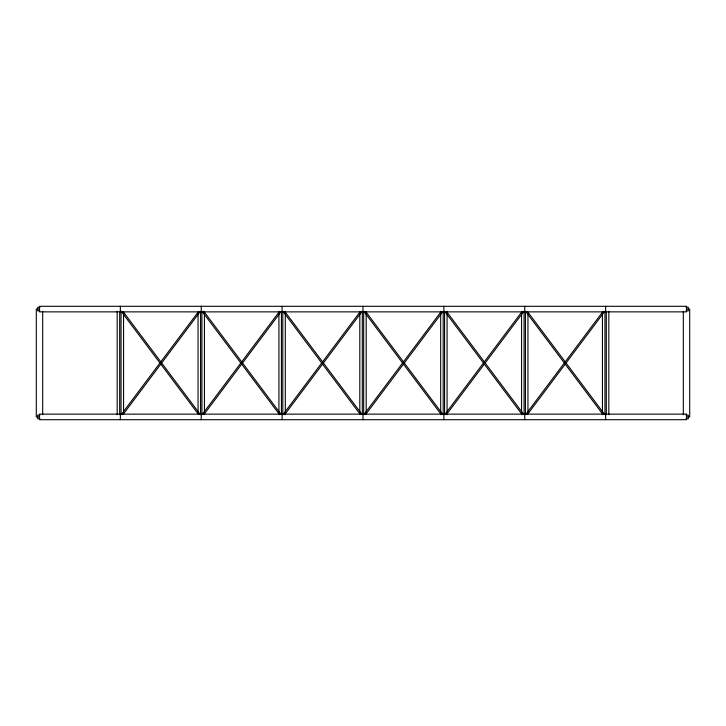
<?xml version="1.0" encoding="UTF-8"?>
<svg xmlns="http://www.w3.org/2000/svg" width="726" height="726" viewBox="0 0 726 726"><rect width="100%" height="100%" fill="white"/><g stroke="black" fill="none" stroke-linecap="round" stroke-linejoin="round"><path stroke-width="1.09" d="M121.859 413.793L198.661 311.39M122.957 414.61L199.75 312.207M202.736 413.793L279.537 311.39M203.834 414.61L280.626 312.207M283.612 413.793L360.414 311.39M284.71 414.61L361.512 312.207M364.488 413.793L441.29 311.39M365.586 414.61L442.388 312.207M445.374 413.793L522.166 311.39M446.463 414.61L523.264 312.207M526.25 413.793L603.043 311.39M527.339 414.61L604.141 312.207M39.939 307.289L37.688 307.289L37.688 310.882L39.939 310.882M686.061 307.289L688.312 307.289L688.312 310.882L686.061 310.882M38.424 309.085L36.3 309.085L36.3 416.915L38.424 416.915M687.576 309.085L689.7 309.085L689.7 416.915L687.576 416.915M39.939 415.118L37.688 415.118L37.688 418.711L39.939 418.711M686.061 415.118L688.312 415.118L688.312 418.711L686.061 418.711M527.339 311.39L604.141 413.793M526.25 312.207L603.043 414.61M446.463 311.39L523.264 413.793M445.374 312.207L522.166 414.61M365.586 311.39L442.388 413.793M364.488 312.207L441.29 414.61M284.71 311.39L361.512 413.793M283.612 312.207L360.414 414.61M203.834 311.39L280.626 413.793M202.736 312.207L279.537 414.61M122.957 311.39L199.75 413.793M121.859 312.207L198.661 414.61M683.32 311.327L683.32 414.673M608.824 311.327L608.824 414.673M606.319 311.327L606.319 414.673M605.629 306.299L605.629 311.871M605.629 414.129L605.629 419.701M604.949 311.327L604.949 414.673M602.444 313.578L602.444 412.422M527.947 313.578L527.947 412.422M525.433 311.327L525.433 414.673M524.753 306.299L524.753 311.871M524.753 414.129L524.753 419.701M524.072 311.327L524.072 414.673M521.567 311.327L521.567 414.673M447.071 311.327L447.071 414.673M444.557 311.327L444.557 414.673M443.876 306.299L443.876 311.871M443.876 414.129L443.876 419.701M443.196 311.327L443.196 414.673M440.691 311.327L440.691 414.673M366.194 313.578L366.194 412.422M363.681 311.327L363.681 414.673M363 306.299L363 311.871M363 414.129L363 419.701M362.319 311.327L362.319 414.673M359.806 313.578L359.806 412.422M285.309 311.327L285.309 414.673M282.804 311.327L282.804 414.673M282.124 306.299L282.124 311.871M282.124 414.129L282.124 419.701M281.443 311.327L281.443 414.673M278.929 311.327L278.929 414.673M204.433 311.327L204.433 414.673M201.928 311.327L201.928 414.673M201.247 306.299L201.247 311.871M201.247 414.129L201.247 419.701M200.567 311.327L200.567 414.673M198.053 313.578L198.053 412.422M123.556 313.578L123.556 412.422M121.051 311.327L121.051 414.673M120.371 306.299L120.371 311.871M120.371 414.129L120.371 419.701M119.681 311.327L119.681 414.673M117.176 311.327L117.176 414.673M42.68 311.327L42.68 414.673M686.506 306.299L39.494 306.299L39.494 311.871L686.506 311.871L686.506 306.299M686.506 414.129L39.494 414.129L39.494 419.701L686.506 419.701L686.506 414.129"/></g></svg>
